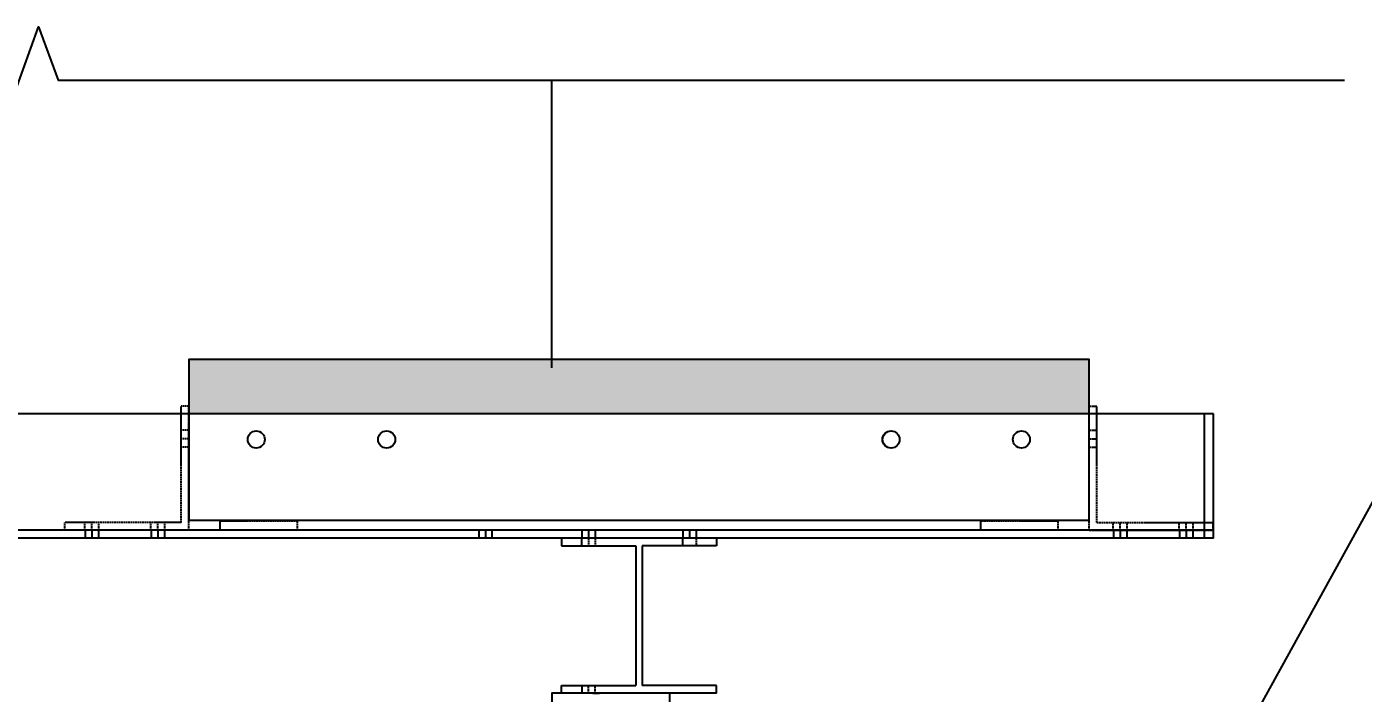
# Model space of a CAD drawing. Header units: millimetres. Extents: x -79526 to 153901, y -45620 to 21119.
# Drawn here: x 71671 to 73394, y -37680 to -36821 of the extents above; entities that cross this region are included whole.
import ezdxf
from ezdxf import colors
from ezdxf.entities.mleader import LeaderData, LeaderLine
from ezdxf.math import Vec2, Vec3

# ---------------------------------------------------------------- set-up
doc = ezdxf.new("R2010")
doc.units = ezdxf.units.MM
doc.header["$MEASUREMENT"] = 0
doc.linetypes.add('ACAD_ISO02W100', pattern=[15, 12, -3])
doc.layers.add('notation', color=6, linetype='Continuous')
doc.layers.add('Plot', color=254, linetype='Continuous')
doc.styles.get("Standard").update_dxf_attribs({"font": 'arial.ttf'})

# ---------------------------------------------------------------- blocks, each defined once
blk = doc.blocks.new('*U161')
at = {"true_color": 0xadddf7}
h = blk.add_hatch(color=141, dxfattribs=at)
h.dxf.hatch_style = 1
h.paths.add_polyline_path([(243.4, 739.8), (243.4, 669.8), (1403.4, 669.8), (1403.4, 739.8)])
at = {"layer": 'Plot', "lineweight": -2, "ltscale": 0.2}
blk.add_line((711.2, 739.8), (711.2, 1099.8), dxfattribs=at)
at = {"layer": 'Plot', "linetype": 'ACAD_ISO02W100', "ltscale": 0.2}
for p, q in [((233.6, 529.8), (233.6, 679.8)), ((243.6, 679.8), (233.6, 679.8)), ((243.6, 519.8), (243.6, 679.8)), ((1403.4, 519.8), (1403.4, 679.8)), ((1403.4, 679.8), (1413.4, 679.8)), ((1413.4, 529.8), (1413.4, 679.8)), ((243.6, 648.8), (233.6, 648.8)), ((243.6, 637.8), (233.6, 637.8)), ((1403.4, 648.8), (1413.4, 648.8)), ((1403.4, 637.8), (1413.4, 637.8)), ((243.6, 626.8), (233.6, 626.8)), ((1403.4, 626.8), (1413.4, 626.8)), ((233.6, 529.8), (83.6, 529.8)), ((83.6, 519.8), (83.6, 529.8)), ((243.6, 519.8), (83.6, 519.8)), ((109.4, 519.8), (109.4, 529.8)), ((110.1, 519.8), (110.1, 509.8)), ((118.4, 519.8), (118.4, 529.8)), ((118.6, 519.8), (118.6, 509.8)), ((127.1, 519.8), (127.1, 509.8)), ((127.4, 519.8), (127.4, 529.8)), ((194.6, 519.8), (194.6, 529.8)), ((195.1, 519.8), (195.1, 509.8)), ((203.6, 519.8), (203.6, 529.8)), ((203.6, 519.8), (203.6, 509.8)), ((212.1, 519.8), (212.1, 509.8)), ((212.6, 519.8), (212.6, 529.8)), ((383.6, 531.8), (283.6, 531.8)), ((283.6, 531.8), (283.6, 519.8)), ((383.6, 519.8), (383.6, 531.8)), ((750.1, 519.8), (750.1, 509.8)), ((758.6, 519.8), (758.6, 509.8)), ((767.1, 519.8), (767.1, 509.8)), ((880.1, 519.8), (880.1, 509.8)), ((888.6, 519.8), (888.6, 509.8)), ((897.1, 519.8), (897.1, 509.8)), ((1363.6, 531.8), (1263.6, 531.8)), ((1263.6, 531.8), (1263.6, 519.8)), ((1363.6, 519.8), (1363.6, 531.8)), ((1403.4, 519.8), (1563.4, 519.8)), ((1413.4, 529.8), (1563.4, 529.8)), ((1434.4, 519.8), (1434.4, 529.8)), ((1435.1, 519.8), (1435.1, 509.8)), ((1443.4, 519.8), (1443.4, 529.8)), ((1443.6, 519.8), (1443.6, 509.8)), ((1452.1, 519.8), (1452.1, 509.8)), ((1452.4, 519.8), (1452.4, 529.8)), ((1519.6, 519.8), (1519.6, 529.8)), ((1520.1, 519.8), (1520.1, 509.8)), ((1528.6, 519.8), (1528.6, 529.8)), ((1528.6, 519.8), (1528.6, 509.8)), ((1537.1, 519.8), (1537.1, 509.8)), ((1537.6, 519.8), (1537.6, 529.8)), ((1563.4, 519.8), (1563.4, 529.8)), ((750.1, 499.8), (750.1, 509.8)), ((758.6, 509.8), (758.6, 499.8)), ((758.6, 499.8), (767.1, 499.8)), ((767.1, 509.8), (767.1, 499.8)), ((767.1, 509.8), (767.1, 499.8)), ((880.1, 499.8), (880.1, 509.8)), ((897.1, 509.8), (897.1, 499.8)), ((750.1, 319.8), (750.1, 309.8)), ((758.6, 319.8), (767.1, 319.8)), ((758.6, 309.8), (758.6, 319.8)), ((767.1, 309.8), (767.1, 319.8)), ((767.1, 309.8), (767.1, 319.8)), ((764.2, 309.8), (772.7, 309.8))]:
    blk.add_line(p, q, dxfattribs=at)
at = {"layer": 'Plot', "ltscale": 0.2}
for p, q in [((1552.4, 669.8), (-5.6, 669.8)), ((1563.6, 669.8), (5.6, 669.8)), ((1552.4, 509.8), (1552.4, 669.8)), ((1563.6, 509.8), (1563.6, 669.8)), ((1552.4, 519.8), (1552.4, 624.8)), ((1563.6, 519.8), (1563.6, 624.8)), ((1552.4, 509.8), (1552.4, 614.8)), ((1563.6, 509.8), (1563.6, 614.8)), ((1552.4, 519.8), (-5.6, 519.8)), ((1563.6, 519.8), (5.6, 519.8)), ((617.1, 519.8), (617.1, 509.8)), ((625.6, 519.8), (625.6, 509.8)), ((634.1, 519.8), (634.1, 509.8)), ((1552.4, 509.8), (-5.6, 509.8)), ((1563.6, 509.8), (5.6, 509.8)), ((923.6, 509.8), (723.6, 509.8)), ((723.6, 509.8), (723.6, 499.8)), ((723.6, 499.8), (819.6, 499.8)), ((819.6, 499.8), (819.6, 319.8)), ((923.6, 499.8), (827.6, 499.8)), ((827.6, 499.8), (827.6, 319.8)), ((923.6, 509.8), (923.6, 499.8)), ((723.6, 309.8), (723.6, 319.8)), ((723.6, 319.8), (819.6, 319.8)), ((775.6, 319.8), (784.1, 319.8)), ((923.6, 319.8), (827.6, 319.8)), ((923.6, 309.8), (923.6, 319.8)), ((923.6, 309.8), (723.6, 309.8))]:
    blk.add_line(p, q, dxfattribs=at)
blk.add_lwpolyline([(243.4, 532.8), (1403.4, 532.8), (1403.4, 739.8), (243.4, 739.8)], close=True, dxfattribs=at)
for centre in [(330.4, 636.8), (498.4, 636.8), (1148.3, 636.8), (1148.4, 636.8), (1316.3, 636.8)]:
    blk.add_circle(centre, 11, dxfattribs=at)
blk = doc.blocks.new('*U160')
at = {"color": 0, "linetype": 'ByBlock', "lineweight": -2, "transparency": 16777216}
blk.add_blockref('*U161', (0, 0), dxfattribs=at)

msp = doc.modelspace()

# ---------------------------------------------------------------- linework, layer by layer
at = {"layer": 'Plot', "lineweight": -2}
msp.add_line((72348, -37260.5), (72348, -36908.1), dxfattribs=at)
at = {"layer": 'Plot', "color": 7}
msp.add_lwpolyline([(69983.8, -36889.6), (71611.8, -36889.6), (71636.8, -36958.3), (71686.8, -36820.9), (71711.8, -36889.6), (73369.5, -36889.6)], dxfattribs=at)
at = {"layer": 'Plot'}
msp.add_lwpolyline([(72348, -37882.6), (72358.1, -37882.6, 0.414214), (72367.1, -37873.6), (72367.1, -37716.7, -0.414214), (72385.1, -37698.7), (72491, -37698.7, 0.414214), (72500, -37689.7), (72500, -37679.6), (72348, -37679.6)], format="xyb", close=True, dxfattribs=at)

# ---------------------------------------------------------------- block references
msp.add_blockref('*U160', (71636.8, -37989.5))

# ---------------------------------------------------------------- leaders
at = {"layer": 'notation'}
ml = msp.add_multileader_mtext('Standard', dxfattribs=at)
ml.set_content('{\\L\\OD-B-A2-damp-NW\\H0.8x;\\l\\o\\PSensor: SP_1_200\\PRange:+100,-100}', color=256)
ml.set_leader_properties()
ml.build(insert=Vec2(0, 0))
ml.multileader.update_dxf_attribs({"dogleg_length": 0.36, "arrow_head_size": 0.36})
ctx = ml.context
ctx.base_point, ctx.char_height, ctx.arrow_head_size, ctx.landing_gap_size, ctx.plane_origin = Vec3(73535.4, -37334), 100, 0.36, 0.18, Vec3(74142.4, -39055.6)
notes = []
notes.append((ctx, [(1, (1, 1, 0), (73460.4, -37334), (1, 0), 75, [(0, [(72519.9, -39038.3)], 0, [])])]))
ctx.mtext.insert, ctx.mtext.rotation, ctx.mtext.width, ctx.mtext.defined_height, ctx.mtext.flow_direction = Vec3(73535.6, -37272.3), 6.283185, 1005.328, 543.1, 5
for ctx, leaders in notes:
    for number, flags, end, landing, length, lines in leaders:
        leader = LeaderData()
        leader.index, (leader.has_last_leader_line, leader.has_dogleg_vector, leader.attachment_direction) = number, flags
        leader.last_leader_point, leader.dogleg_vector, leader.dogleg_length = Vec3(end), Vec3(landing), length
        for number, points, colour, breaks in lines:
            line = LeaderLine()
            line.index, line.vertices, line.color, line.breaks = number, Vec3.list(points), colors.encode_raw_color(colour), breaks
            leader.lines.append(line)
        ctx.leaders.append(leader)

doc.saveas('drawing.dxf')
